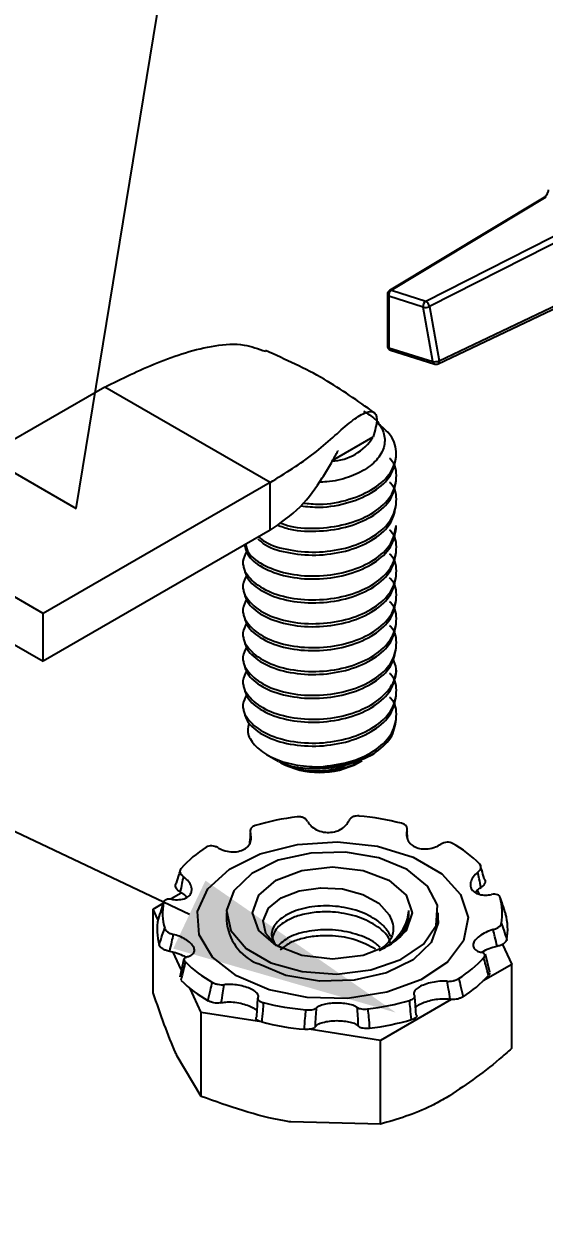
# Model space of a CAD drawing. Extents: x -3.1 to 9.8, y -8.5 to 0.
# Drawn here: x 5.686 to 6.206, y -3.56 to -2.37 of the extents above; entities that cross this region are included whole.
import ezdxf
from ezdxf import colors
from ezdxf.entities.mleader import LeaderData, LeaderLine
from ezdxf.math import Vec2, Vec3

# ---------------------------------------------------------------- set-up
doc = ezdxf.new("R2010")
doc.units = 0
doc.header["$LTSCALE"] = 0.5
doc.header["$MEASUREMENT"] = 0
for name, color, linetype in [('End Cap', 92, 'CONTINUOUS'), ('FAB DWG', 221, 'CONTINUOUS'), ('Hardware', 242, 'CONTINUOUS')]:
    doc.layers.add(name, color=color, linetype=linetype)
doc.styles.add('LSAD_Standard', font='arial.ttf')

msp = doc.modelspace()

# ---------------------------------------------------------------- linework, layer by layer
at = {"layer": 'End Cap', "transparency": 16777216}
for p, q in [((6.2056, -2.5428), (6.0513, -2.6356)), ((6.2073, -2.5427), (6.053, -2.6355)), ((6.0873, -2.6463), (6.2891, -2.5439)), ((6.2928, -2.5493), (6.091, -2.6516)), ((6.0997, -2.7089), (6.3025, -2.6126)), ((6.1006, -2.7058), (6.3035, -2.6096)), ((6.049, -2.6396), (6.049, -2.6908)), ((6.0504, -2.6415), (6.0504, -2.6928)), ((6.0848, -2.6523), (6.0504, -2.6415)), ((6.053, -2.6355), (6.0873, -2.6463)), ((6.0944, -2.7066), (6.0848, -2.6523)), ((6.091, -2.6516), (6.1006, -2.7058)), ((6.0504, -2.6928), (6.0944, -2.7066)), ((6.0523, -2.6953), (6.0963, -2.7091))]:
    msp.add_line(p, q, dxfattribs=at)
for centre, radius, start, end in [((6.0537, -2.6396), 0.00467, 121.0167, 180), ((6.0513, -2.6395), 0.00224, 184.0634, 247.2406), ((6.0564, -2.6405), 0.00608, 124.2755, 189.7044), ((6.0523, -2.6374), 0.00204, 70.5055, 119.0175), ((6.0908, -2.6513), 0.00608, 124.2758, 189.7043), ((6.0869, -2.6434), 0.00921, 256.8343, 296.599), ((6.0837, -2.6527), 0.0074, 8.6598, 60.3441), ((6.0537, -2.6908), 0.00467, 180, 252.5619), ((6.0513, -2.6907), 0.00224, 184.0634, 247.2406), ((6.0535, -2.6924), 0.00308, 185.6401, 247.8425), ((6.0965, -2.6976), 0.00921, 256.8389, 296.5945), ((6.0974, -2.7063), 0.00302, 184.9649, 248.5176), ((6.0977, -2.7047), 0.00467, 252.5619, 295.3807), ((6.0981, -2.7067), 0.00271, 307.2522, 19.2113)]:
    msp.add_arc(centre, radius, start, end, dxfattribs=at)
msp.add_open_spline([(6.2098, -2.5351), (6.2098, -2.5356), (6.2097, -2.5364), (6.2092, -2.5381), (6.2084, -2.5399), (6.2073, -2.5414), (6.2063, -2.5424), (6.2058, -2.5427), (6.2056, -2.5428)], degree=3, knots=[0, 0, 0, 0, 0.173553, 0.349671, 0.537079, 0.724714, 0.879409, 1, 1, 1, 1], dxfattribs=at)
at = {"layer": 'Hardware', "linetype": 'Continuous', "lineweight": 25, "transparency": 16777216}
for p, q in [((5.7667, -2.7321), (5.5402, -2.8628)), ((5.9318, -2.8274), (5.7667, -2.7321)), ((5.9945, -2.8051), (6.0347, -2.7819)), ((6.0579, -2.8018), (6.0579, -2.7988)), ((5.9318, -2.8274), (5.7053, -2.9581)), ((5.9318, -2.875), (5.9318, -2.8274)), ((6.0579, -2.8256), (6.0579, -2.8226)), ((6.0579, -2.8494), (6.0579, -2.8464)), ((5.7053, -2.9581), (5.5402, -2.8628)), ((5.9318, -2.875), (5.7053, -3.0058)), ((6.0579, -2.8733), (6.0579, -2.8703)), ((6.0579, -2.8971), (6.0579, -2.8941)), ((5.5402, -2.9105), (5.7053, -3.0058)), ((5.9047, -2.906), (5.9047, -2.909)), ((6.0579, -2.9209), (6.0579, -2.9179)), ((5.9047, -2.9298), (5.9047, -2.9328)), ((6.0579, -2.9447), (6.0579, -2.9418)), ((5.7053, -3.0058), (5.7053, -2.9581)), ((5.9047, -2.9537), (5.9047, -2.9567)), ((6.0579, -2.9686), (6.0579, -2.9656)), ((5.9047, -2.9775), (5.9047, -2.9805)), ((6.0579, -2.9924), (6.0579, -2.9894)), ((5.9047, -3.0013), (5.9047, -3.0043)), ((6.0579, -3.0162), (6.0579, -3.0132)), ((5.9047, -3.0252), (5.9047, -3.0281)), ((6.0579, -3.0401), (6.0579, -3.0371)), ((5.9047, -3.049), (5.9047, -3.052)), ((5.9288, -3.0991), (5.9398, -3.1054)), ((5.9407, -3.1059), (5.9426, -3.107)), ((6.02, -3.107), (6.0239, -3.1048)), ((5.8332, -3.2426), (5.8431, -3.2369)), ((6.1388, -3.2344), (6.1406, -3.2382)), ((5.8151, -3.253), (5.8252, -3.2472)), ((5.8199, -3.2633), (5.8151, -3.253)), ((5.8151, -3.3366), (5.8151, -3.253)), ((5.8884, -3.2569), (5.8884, -3.2643)), ((6.0999, -3.2643), (6.0999, -3.2569)), ((5.8432, -3.3135), (5.8351, -3.296)), ((6.1513, -3.3161), (6.1469, -3.298)), ((6.1639, -3.2883), (6.1732, -3.3084)), ((5.8456, -3.3026), (5.8416, -3.3211)), ((6.1732, -3.3084), (6.1448, -3.3248)), ((6.1732, -3.392), (6.1732, -3.3084)), ((5.8631, -3.3564), (5.8519, -3.3322)), ((6.1128, -3.3433), (6.0421, -3.3841)), ((5.9233, -3.3657), (5.8631, -3.3564)), ((5.8631, -3.44), (5.8631, -3.3564)), ((6.0421, -3.3841), (5.9708, -3.373)), ((6.0421, -3.4677), (6.0421, -3.3841)), ((5.8631, -3.44), (5.8391, -3.4)), ((6.0421, -3.4677), (5.9526, -3.4655))]:
    msp.add_line(p, q, dxfattribs=at)
at = {"layer": 'Hardware', "linetype": 'Continuous', "lineweight": 25, "transparency": 16777216, "flags": 128}
for points in [[(5.8982, -3.3197), (5.8742, -3.3009), (5.8609, -3.2789), (5.8594, -3.2556), (5.8698, -3.233), (5.8913, -3.2133), (5.922, -3.198), (5.9591, -3.1887), (5.9992, -3.1861), (6.039, -3.1904), (6.0747, -3.2013), (6.1033, -3.2178), (6.1222, -3.2385), (6.1297, -3.2614), (6.1252, -3.2846), (6.109, -3.306), (6.0826, -3.3237), (6.0484, -3.3361), (6.0093, -3.3422), (5.9689, -3.3413), (5.9308, -3.3336), (5.8982, -3.3197)], [(6.0689, -3.2137), (6.0406, -3.202), (6.0072, -3.1963), (5.9725, -3.1971), (5.94, -3.2044), (5.9135, -3.2174), (5.8956, -3.2347), (5.8885, -3.2544), (5.8928, -3.2743), (5.9081, -3.2924), (5.9327, -3.3066), (5.964, -3.3154), (5.9985, -3.3179), (6.0326, -3.3138), (6.0625, -3.3035), (6.085, -3.2881), (6.0977, -3.2694), (6.0991, -3.2493), (6.0892, -3.2301), (6.0689, -3.2137)], [(5.9378, -3.2894), (5.9205, -3.2745), (5.9144, -3.2569), (5.9205, -3.2393), (5.9378, -3.2243), (5.9636, -3.2144), (5.9942, -3.2109), (6.0247, -3.2144), (6.0505, -3.2243), (6.0678, -3.2393), (6.0739, -3.2569), (6.0678, -3.2745), (6.0505, -3.2894), (6.0247, -3.2994), (5.9942, -3.3029), (5.9636, -3.2994), (5.9378, -3.2894)], [(5.9441, -3.2923), (5.9381, -3.2892), (5.9275, -3.2775), (5.9249, -3.2648), (5.9303, -3.2523), (5.9428, -3.242), (5.9609, -3.2348), (5.9822, -3.2317), (6.0043, -3.2329), (6.0246, -3.2384), (6.0406, -3.2473), (6.0509, -3.2588), (6.0532, -3.264), (6.0532, -3.264)], [(6.0999, -3.2643), (6.0998, -3.2669), (6.0927, -3.2865), (6.0749, -3.3038), (6.0483, -3.3168), (6.0159, -3.3241), (5.9811, -3.3249), (5.9477, -3.3192), (5.9194, -3.3075)]]:
    msp.add_lwpolyline(points, dxfattribs=at)
at = {"layer": 'Hardware', "linetype": 'Continuous', "lineweight": 25, "transparency": 16777216}
for centre, radius, start, end in [((5.9922, -2.7561), 0.0497, 271.3453, 328.6493), ((5.9813, -3.0347), 0.082, 241.877, 298.1283), ((5.9835, -3.0006), 0.1105, 268.8563, 298.0398), ((5.9901, -3.4202), 0.261, 96.8583, 106.2492), ((5.9966, -3.4288), 0.2697, 75.7031, 84.8896), ((5.9312, -3.2921), 0.1189, 122.0899, 137.9676), ((6.0503, -3.3006), 0.1298, 45.5577, 60.5312), ((5.8817, -3.2569), 0.0572, 169.6483, 195.5462), ((6.1066, -3.2569), 0.0572, 349.6488, 15.5456), ((6.0372, -3.2583), 0.0333, 300.0478, 6.3169), ((6.1102, -3.2732), 0.059, 350.0034, 15.1906), ((5.8781, -3.2733), 0.059, 170.0034, 195.1906), ((5.9391, -3.2606), 0.0509, 184.1689, 247.1515), ((5.9381, -3.2132), 0.1298, 225.5585, 240.5311), ((6.0571, -3.2217), 0.1189, 302.09, 317.9674), ((6.0591, -3.2369), 0.1227, 302.3103, 317.7471), ((5.9363, -3.2281), 0.134, 225.766, 240.3228), ((5.9982, -3.0936), 0.261, 276.858, 286.2496), ((5.9917, -3.085), 0.2697, 255.7028, 264.89), ((5.9916, -3.0959), 0.2783, 255.8298, 264.7626), ((5.9984, -3.1047), 0.2693, 276.9889, 286.1184)]:
    msp.add_arc(centre, radius, start, end, dxfattribs=at)
for points, knots in [([(5.7667, -2.7321), (5.7837, -2.7237), (5.8176, -2.7071), (5.8666, -2.6908), (5.9044, -2.6881), (5.9202, -2.6939), (5.9272, -2.6964)], [0, 0, 0, 0, 0.348827, 0.695772, 0.866, 1, 1, 1, 1]), ([(6.0359, -2.7577), (6.0195, -2.746), (5.9855, -2.7217), (5.9472, -2.7046), (5.9274, -2.6957)], [0, 0, 0, 0, 0.481953, 1, 1, 1, 1]), ([(5.9318, -2.8274), (5.947, -2.818), (5.9773, -2.7994), (6.0063, -2.7709), (6.0254, -2.7575), (6.0355, -2.7553), (6.0403, -2.7629), (6.0366, -2.7755), (6.0347, -2.7819)], [0, 0, 0, 0, 0.25196, 0.502561, 0.625519, 0.746655, 0.870417, 1, 1, 1, 1]), ([(6.0252, -2.7561), (6.0292, -2.7585), (6.0382, -2.7641), (6.0457, -2.7758), (6.0473, -2.7891), (6.0416, -2.8023), (6.029, -2.8139), (6.0107, -2.8224), (5.9936, -2.8269), (5.9833, -2.8269), (5.9808, -2.8269)], [0, 0, 0, 0, 0.104853, 0.2413, 0.378828, 0.518338, 0.660863, 0.803521, 0.951017, 1, 1, 1, 1]), ([(5.9647, -2.8479), (5.9702, -2.8484), (5.9854, -2.85), (6.0115, -2.845), (6.0368, -2.8339), (6.054, -2.8176), (6.0597, -2.7989), (6.055, -2.7811), (6.0441, -2.7721), (6.0393, -2.7682)], [0, 0, 0, 0, 0.089509, 0.247363, 0.405217, 0.563071, 0.720926, 0.878779, 1, 1, 1, 1]), ([(5.9318, -2.875), (5.9425, -2.8676), (5.964, -2.8528), (5.9814, -2.8271), (5.9925, -2.8093), (5.9975, -2.7994), (5.9998, -2.7958), (5.9998, -2.7961), (5.9998, -2.7962)], [0, 0, 0, 0, 0.304882, 0.614982, 0.768681, 0.916336, 0.987617, 1, 1, 1, 1]), ([(5.9415, -2.8675), (5.9449, -2.8687), (5.9564, -2.8729), (5.9816, -2.8737), (6.0113, -2.869), (6.0368, -2.8577), (6.0541, -2.8414), (6.0592, -2.8229), (6.0574, -2.8092), (6.0516, -2.8037), (6.0513, -2.8035)], [0, 0, 0, 0, 0.065593, 0.220144, 0.374694, 0.529246, 0.683796, 0.838348, 0.992898, 1, 1, 1, 1]), ([(5.9625, -2.8507), (5.9688, -2.8514), (5.9847, -2.853), (6.0115, -2.848), (6.0367, -2.8369), (6.0544, -2.8206), (6.0567, -2.808), (6.0579, -2.8018)], [0, 0, 0, 0, 0.13817, 0.353627, 0.569085, 0.784542, 1, 1, 1, 1]), ([(5.9206, -2.8815), (5.9226, -2.8833), (5.9298, -2.8895), (5.9516, -2.8956), (5.9812, -2.8978), (6.0114, -2.8928), (6.0368, -2.8815), (6.0541, -2.8652), (6.0592, -2.8467), (6.0574, -2.833), (6.0516, -2.8276), (6.0513, -2.8273)], [0, 0, 0, 0, 0.053593, 0.187912, 0.322231, 0.45655, 0.59087, 0.725188, 0.859508, 0.993826, 1, 1, 1, 1]), ([(5.9388, -2.8696), (5.943, -2.8712), (5.9553, -2.8758), (5.9815, -2.8767), (6.0114, -2.872), (6.0367, -2.8606), (6.0544, -2.8444), (6.0567, -2.8319), (6.0579, -2.8256)], [0, 0, 0, 0, 0.096301, 0.277041, 0.45778, 0.638521, 0.819259, 1, 1, 1, 1]), ([(5.9195, -2.8837), (5.9219, -2.8857), (5.9294, -2.8923), (5.9516, -2.8986), (5.9812, -2.9008), (6.0114, -2.8958), (6.0367, -2.8845), (6.0544, -2.8683), (6.0567, -2.8557), (6.0579, -2.8494)], [0, 0, 0, 0, 0.071523, 0.226269, 0.381016, 0.535761, 0.690508, 0.845253, 1, 1, 1, 1]), ([(5.9087, -2.8956), (5.9069, -2.899), (5.9025, -2.9076), (5.909, -2.9219), (5.9257, -2.9351), (5.9513, -2.9435), (5.9813, -2.9454), (6.0114, -2.9405), (6.0368, -2.9292), (6.0541, -2.9129), (6.0592, -2.8943), (6.0574, -2.8807), (6.0516, -2.8752), (6.0513, -2.875)], [0, 0, 0, 0, 0.069509, 0.172372, 0.275235, 0.378098, 0.48096, 0.583823, 0.686686, 0.789548, 0.892411, 0.995273, 1, 1, 1, 1]), ([(5.9061, -2.8889), (5.9071, -2.8929), (5.9093, -2.9021), (5.926, -2.9142), (5.9512, -2.9226), (5.9813, -2.9246), (6.0114, -2.9196), (6.0367, -2.9083), (6.0544, -2.8921), (6.0567, -2.8795), (6.0579, -2.8733)], [0, 0, 0, 0, 0.098018, 0.226873, 0.355727, 0.484582, 0.613436, 0.742291, 0.871145, 1, 1, 1, 1]), ([(5.9074, -2.8891), (5.9081, -2.892), (5.9102, -2.9001), (5.9261, -2.9112), (5.9512, -2.9196), (5.9813, -2.9216), (6.0114, -2.9166), (6.0367, -2.9053), (6.0544, -2.8891), (6.0567, -2.8766), (6.0579, -2.8703)], [0, 0, 0, 0, 0.072909, 0.205351, 0.337793, 0.470234, 0.602675, 0.735117, 0.867558, 1, 1, 1, 1]), ([(5.9087, -2.9194), (5.9069, -2.9229), (5.9025, -2.9314), (5.909, -2.9457), (5.9257, -2.9589), (5.9513, -2.9673), (5.9813, -2.9692), (6.0114, -2.9643), (6.0368, -2.953), (6.0541, -2.9367), (6.0592, -2.9182), (6.0574, -2.9045), (6.0516, -2.899), (6.0513, -2.8988)], [0, 0, 0, 0, 0.069509, 0.172372, 0.275235, 0.378098, 0.48096, 0.583823, 0.686686, 0.789548, 0.892411, 0.995273, 1, 1, 1, 1]), ([(5.9047, -2.909), (5.9059, -2.9143), (5.9082, -2.9249), (5.9259, -2.9381), (5.9512, -2.9464), (5.9813, -2.9484), (6.0114, -2.9435), (6.0367, -2.9321), (6.0544, -2.9159), (6.0567, -2.9034), (6.0579, -2.8971)], [0, 0, 0, 0, 0.1250001, 0.2500003, 0.3750004, 0.5000005, 0.6249999, 0.7500003, 0.8749996, 1, 1, 1, 1]), ([(5.9087, -2.9432), (5.9069, -2.9467), (5.9025, -2.9553), (5.909, -2.9696), (5.9257, -2.9828), (5.9513, -2.9911), (5.9813, -2.9931), (6.0114, -2.9881), (6.0368, -2.9768), (6.0541, -2.9605), (6.0592, -2.942), (6.0574, -2.9284), (6.0516, -2.9229), (6.0513, -2.9226)], [0, 0, 0, 0, 0.069509, 0.172372, 0.275235, 0.378098, 0.48096, 0.583823, 0.686686, 0.789548, 0.892411, 0.995273, 1, 1, 1, 1]), ([(5.9047, -2.9328), (5.9059, -2.9381), (5.9082, -2.9487), (5.9259, -2.9619), (5.9512, -2.9703), (5.9813, -2.9722), (6.0114, -2.9673), (6.0367, -2.956), (6.0544, -2.9398), (6.0567, -2.9272), (6.0579, -2.9209)], [0, 0, 0, 0, 0.125, 0.25, 0.375, 0.500001, 0.625, 0.75, 0.875, 1, 1, 1, 1]), ([(5.9087, -2.9671), (5.9069, -2.9705), (5.9025, -2.9791), (5.909, -2.9934), (5.9257, -3.0066), (5.9513, -3.0149), (5.9813, -3.0169), (6.0114, -3.012), (6.0368, -3.0007), (6.0541, -2.9844), (6.0592, -2.9658), (6.0574, -2.9522), (6.0516, -2.9467), (6.0513, -2.9465)], [0, 0, 0, 0, 0.069509, 0.172372, 0.275234, 0.378097, 0.48096, 0.583822, 0.686685, 0.789547, 0.89241, 0.995272, 1, 1, 1, 1]), ([(5.9047, -2.9567), (5.9059, -2.9619), (5.9082, -2.9725), (5.9259, -2.9857), (5.9512, -2.9941), (5.9813, -2.9961), (6.0114, -2.9911), (6.0367, -2.9798), (6.0544, -2.9636), (6.0567, -2.951), (6.0579, -2.9447)], [0, 0, 0, 0, 0.1250001, 0.2500003, 0.3750004, 0.5000005, 0.6249999, 0.7500003, 0.8749996, 1, 1, 1, 1]), ([(5.9087, -2.9909), (5.9069, -2.9944), (5.9025, -3.0029), (5.909, -3.0172), (5.9257, -3.0304), (5.9513, -3.0388), (5.9813, -3.0407), (6.0114, -3.0358), (6.0368, -3.0245), (6.0541, -3.0082), (6.0592, -2.9897), (6.0574, -2.976), (6.0516, -2.9705), (6.0513, -2.9703)], [0, 0, 0, 0, 0.069509, 0.172372, 0.275234, 0.378097, 0.48096, 0.583822, 0.686685, 0.789547, 0.89241, 0.995272, 1, 1, 1, 1]), ([(5.9047, -2.9805), (5.9059, -2.9858), (5.9082, -2.9963), (5.9259, -3.0096), (5.9512, -3.0179), (5.9813, -3.0199), (6.0114, -3.0149), (6.0367, -3.0036), (6.0544, -2.9874), (6.0567, -2.9748), (6.0579, -2.9686)], [0, 0, 0, 0, 0.125, 0.25, 0.375, 0.5, 0.625, 0.75, 0.875, 1, 1, 1, 1]), ([(5.9047, -3.0043), (5.9059, -3.0096), (5.9082, -3.0202), (5.9259, -3.0334), (5.9512, -3.0417), (5.9813, -3.0437), (6.0114, -3.0388), (6.0367, -3.0274), (6.0544, -3.0112), (6.0567, -2.9987), (6.0579, -2.9924)], [0, 0, 0, 0, 0.1250001, 0.2500002, 0.3750004, 0.5000005, 0.6249999, 0.7500003, 0.8749996, 1, 1, 1, 1]), ([(5.9087, -3.0147), (5.9069, -3.0182), (5.9025, -3.0267), (5.909, -3.0411), (5.9257, -3.0542), (5.9513, -3.0626), (5.9813, -3.0646), (6.0114, -3.0596), (6.037, -3.0483), (6.0536, -3.0321), (6.06, -3.0158), (6.056, -3.0063), (6.0546, -3.0028)], [0, 0, 0, 0, 0.073116, 0.181316, 0.289516, 0.397717, 0.505917, 0.614116, 0.722317, 0.830516, 0.938717, 1, 1, 1, 1]), ([(5.9087, -3.0386), (5.9069, -3.042), (5.9025, -3.0506), (5.909, -3.0649), (5.9257, -3.0781), (5.9513, -3.0864), (5.9813, -3.0884), (6.0114, -3.0834), (6.0368, -3.0721), (6.0541, -3.0559), (6.0592, -3.0373), (6.0574, -3.0237), (6.0516, -3.0182), (6.0513, -3.0179)], [0, 0, 0, 0, 0.069509, 0.172372, 0.275234, 0.378097, 0.48096, 0.583822, 0.686685, 0.789547, 0.89241, 0.995272, 1, 1, 1, 1]), ([(5.9047, -3.0281), (5.9059, -3.0334), (5.9082, -3.044), (5.9259, -3.0572), (5.9512, -3.0656), (5.9813, -3.0675), (6.0114, -3.0626), (6.0367, -3.0513), (6.0544, -3.0351), (6.0567, -3.0225), (6.0579, -3.0162)], [0, 0, 0, 0, 0.125, 0.25, 0.375, 0.500001, 0.625, 0.75, 0.875, 1, 1, 1, 1]), ([(5.9047, -3.052), (5.9059, -3.0573), (5.9082, -3.0678), (5.9259, -3.0811), (5.9512, -3.0894), (5.9813, -3.0914), (6.0114, -3.0864), (6.0367, -3.0751), (6.0544, -3.0589), (6.0567, -3.0463), (6.0579, -3.0401)], [0, 0, 0, 0, 0.125, 0.25, 0.375, 0.5, 0.625, 0.75, 0.875, 1, 1, 1, 1]), ([(5.9813, -3.1111), (5.9913, -3.1099), (6.0114, -3.1076), (6.0368, -3.0959), (6.0541, -3.0797), (6.0592, -3.0611), (6.0574, -3.0475), (6.0516, -3.042), (6.0513, -3.0418)], [0, 0, 0, 0, 0.198178, 0.396357, 0.594534, 0.792714, 0.990891, 1, 1, 1, 1]), ([(5.9108, -3.0676), (5.9101, -3.07), (5.9083, -3.0768), (5.9141, -3.088), (5.9271, -3.0993), (5.947, -3.1075), (5.9662, -3.1108), (5.978, -3.111), (5.9813, -3.1111)], [0, 0, 0, 0, 0.110871, 0.307647, 0.508894, 0.70997, 0.917334, 1, 1, 1, 1]), ([(6.0355, -3.0981), (6.0419, -3.0931), (6.0548, -3.0829), (6.0568, -3.0702), (6.0579, -3.0639)], [0, 0, 0, 0, 0.499998, 1, 1, 1, 1]), ([(6.0355, -3.0981), (6.0288, -3.1014), (6.0152, -3.1081), (5.9908, -3.1132), (5.9673, -3.1135), (5.9492, -3.1104), (5.9426, -3.1063), (5.9401, -3.1048)], [0, 0, 0, 0, 0.2158655, 0.4408344, 0.6660883, 0.8751681, 1, 1, 1, 1]), ([(5.9407, -3.1057), (5.9452, -3.108), (5.9543, -3.1127), (5.9662, -3.1143), (5.9723, -3.1152)], [0, 0, 0, 0, 0.488184, 1, 1, 1, 1]), ([(5.9723, -3.1152), (5.9787, -3.1153), (5.9916, -3.1156), (6.01, -3.1117), (6.0194, -3.1068), (6.0237, -3.1045)], [0, 0, 0, 0, 0.347648, 0.699358, 1, 1, 1, 1]), ([(5.9723, -3.1152), (5.9753, -3.1152), (5.9857, -3.1151), (5.9991, -3.1133), (6.007, -3.1094), (6.0087, -3.1085)], [0, 0, 0, 0, 0.239451, 0.831537, 1, 1, 1, 1]), ([(5.9694, -3.1656), (5.9689, -3.1649), (5.9679, -3.1634), (5.9653, -3.1619), (5.9622, -3.1609), (5.9601, -3.161), (5.9589, -3.161)], [0, 0, 0, 0, 0.244945, 0.489873, 0.73517, 1, 1, 1, 1]), ([(5.9694, -3.1656), (5.9697, -3.1661), (5.9711, -3.1685), (5.9748, -3.1722), (5.9814, -3.1756), (5.9889, -3.1769), (5.9962, -3.1762), (6.0027, -3.1736), (6.0077, -3.1697), (6.0096, -3.1665), (6.0105, -3.165)], [0, 0, 0, 0, 0.03955, 0.188592, 0.334744, 0.474984, 0.610294, 0.744598, 0.882144, 1, 1, 1, 1]), ([(6.0207, -3.1601), (6.0196, -3.1601), (6.0175, -3.1601), (6.0145, -3.161), (6.0119, -3.1627), (6.011, -3.1642), (6.0105, -3.165)], [0, 0, 0, 0, 0.245777, 0.491574, 0.737292, 1, 1, 1, 1]), ([(6.0687, -3.1749), (6.0688, -3.1741), (6.069, -3.1725), (6.068, -3.1703), (6.0661, -3.1684), (6.0642, -3.1677), (6.0632, -3.1674)], [0, 0, 0, 0, 0.244945, 0.489884, 0.735177, 1, 1, 1, 1]), ([(5.8796, -3.1917), (5.8802, -3.1921), (5.8831, -3.1936), (5.8888, -3.1956), (5.8965, -3.1963), (5.9034, -3.1949), (5.9088, -3.1918), (5.9122, -3.1873), (5.9134, -3.1823), (5.9126, -3.1789), (5.9122, -3.1773)], [0, 0, 0, 0, 0.039586, 0.188626, 0.334779, 0.475012, 0.610321, 0.744626, 0.882177, 1, 1, 1, 1]), ([(5.9122, -3.1773), (5.912, -3.1794), (5.9118, -3.183), (5.9114, -3.1866), (5.9112, -3.188)], [0, 0, 0, 0, 0.607785, 1, 1, 1, 1]), ([(5.9171, -3.1696), (5.9162, -3.17), (5.9144, -3.1706), (5.9126, -3.1725), (5.9117, -3.1748), (5.912, -3.1764), (5.9122, -3.1773)], [0, 0, 0, 0, 0.245785, 0.49158, 0.737312, 1, 1, 1, 1]), ([(6.0687, -3.1749), (6.0685, -3.1755), (6.0679, -3.178), (6.0682, -3.1825), (6.0712, -3.1876), (6.0763, -3.1913), (6.0828, -3.1932), (6.09, -3.1931), (6.0968, -3.1915), (6.1007, -3.1893), (6.1025, -3.1884)], [0, 0, 0, 0, 0.039271, 0.188318, 0.334477, 0.474728, 0.610045, 0.744345, 0.881887, 1, 1, 1, 1]), ([(6.0693, -3.1834), (6.0692, -3.1827), (6.069, -3.1799), (6.0688, -3.1771), (6.0687, -3.1749)], [0, 0, 0, 0, 0.2368142, 1, 1, 1, 1]), ([(5.8796, -3.1917), (5.8787, -3.1913), (5.8768, -3.1904), (5.8737, -3.1899), (5.8705, -3.1901), (5.8689, -3.1909), (5.8681, -3.1913)], [0, 0, 0, 0, 0.244943, 0.489882, 0.735183, 1, 1, 1, 1]), ([(6.1141, -3.1876), (6.1133, -3.1872), (6.1117, -3.1865), (6.1086, -3.1863), (6.1054, -3.1868), (6.1035, -3.1878), (6.1025, -3.1884)], [0, 0, 0, 0, 0.245778, 0.491571, 0.737312, 1, 1, 1, 1]), ([(5.8384, -3.2271), (5.8393, -3.2242), (5.8409, -3.2193), (5.8423, -3.2145), (5.8429, -3.2124)], [0, 0, 0, 0, 0.573562, 1, 1, 1, 1]), ([(5.8429, -3.2124), (5.8425, -3.213), (5.8417, -3.2142), (5.8419, -3.2164), (5.843, -3.2186), (5.8445, -3.2199), (5.8452, -3.2206)], [0, 0, 0, 0, 0.245784, 0.491581, 0.737301, 1, 1, 1, 1]), ([(6.1394, -3.2162), (6.1401, -3.2155), (6.1415, -3.2142), (6.1425, -3.212), (6.1425, -3.2098), (6.1416, -3.2086), (6.1412, -3.2079)], [0, 0, 0, 0, 0.2449514, 0.4898932, 0.7351781, 1, 1, 1, 1]), ([(6.1412, -3.2079), (6.1418, -3.21), (6.1431, -3.2147), (6.1446, -3.2196), (6.1455, -3.2224)], [0, 0, 0, 0, 0.42644, 1, 1, 1, 1]), ([(5.8336, -3.2433), (5.8343, -3.2434), (5.8375, -3.2439), (5.843, -3.2437), (5.8489, -3.2419), (5.8526, -3.2385), (5.854, -3.2341), (5.8529, -3.2292), (5.8499, -3.2245), (5.8467, -3.2218), (5.8452, -3.2206)], [0, 0, 0, 0, 0.039483, 0.188522, 0.334679, 0.474922, 0.610235, 0.744539, 0.882086, 1, 1, 1, 1]), ([(5.842, -3.2361), (5.8412, -3.2355), (5.8395, -3.2344), (5.8379, -3.2323), (5.8372, -3.2301), (5.8375, -3.2283), (5.8382, -3.2274), (5.8384, -3.2271)], [0, 0, 0, 0, 0.217779, 0.435542, 0.653352, 0.871178, 1, 1, 1, 1]), ([(5.8452, -3.2206), (5.8448, -3.2229), (5.8437, -3.228), (5.8426, -3.2332), (5.842, -3.2361)], [0, 0, 0, 0, 0.443807, 1, 1, 1, 1]), ([(6.1394, -3.2162), (6.1389, -3.2166), (6.1366, -3.2185), (6.1334, -3.2225), (6.1316, -3.2279), (6.1324, -3.2327), (6.1356, -3.2363), (6.1407, -3.2386), (6.1468, -3.2394), (6.1511, -3.2388), (6.1531, -3.2385)], [0, 0, 0, 0, 0.039576, 0.188615, 0.334768, 0.475007, 0.610315, 0.744621, 0.88217, 1, 1, 1, 1]), ([(6.1426, -3.2315), (6.142, -3.2287), (6.1409, -3.2235), (6.1399, -3.2184), (6.1394, -3.2162)], [0, 0, 0, 0, 0.556194, 1, 1, 1, 1]), ([(6.1455, -3.2224), (6.1459, -3.223), (6.1468, -3.2242), (6.1469, -3.2263), (6.146, -3.2285), (6.1444, -3.2303), (6.1431, -3.2312), (6.1426, -3.2315)], [0, 0, 0, 0, 0.2178049, 0.4356102, 0.6534401, 0.8712538, 1, 1, 1, 1]), ([(5.842, -3.2361), (5.8437, -3.2371), (5.8464, -3.2387), (5.8481, -3.2407), (5.8487, -3.2415)], [0, 0, 0, 0, 0.6467409, 1, 1, 1, 1]), ([(6.1367, -3.2365), (6.1379, -3.2352), (6.1395, -3.2334), (6.1418, -3.232), (6.1426, -3.2315)], [0, 0, 0, 0, 0.6825557, 1, 1, 1, 1]), ([(6.1618, -3.2415), (6.1615, -3.241), (6.161, -3.2398), (6.159, -3.2387), (6.1563, -3.2381), (6.1542, -3.2384), (6.1531, -3.2385)], [0, 0, 0, 0, 0.245787, 0.491582, 0.737307, 1, 1, 1, 1]), ([(5.8254, -3.2466), (5.8246, -3.249), (5.8228, -3.2545), (5.821, -3.2599), (5.82, -3.263)], [0, 0, 0, 0, 0.426436, 1, 1, 1, 1]), ([(5.8336, -3.2433), (5.8326, -3.2432), (5.8306, -3.243), (5.828, -3.2436), (5.8261, -3.2448), (5.8256, -3.246), (5.8254, -3.2466)], [0, 0, 0, 0, 0.244961, 0.489888, 0.735179, 1, 1, 1, 1]), ([(6.0525, -3.2805), (6.0507, -3.2772), (6.0472, -3.271), (6.0356, -3.2616), (6.018, -3.2534), (5.9942, -3.2492), (5.9703, -3.2504), (5.95, -3.2568), (5.9367, -3.2669), (5.9316, -3.2782), (5.9352, -3.285), (5.9367, -3.2879)], [0, 0, 0, 0, 0.084572, 0.161715, 0.286409, 0.411102, 0.535797, 0.660489, 0.785184, 0.909877, 1, 1, 1, 1]), ([(6.1672, -3.2578), (6.1662, -3.2547), (6.1644, -3.2494), (6.1626, -3.2439), (6.1618, -3.2415)], [0, 0, 0, 0, 0.573565, 1, 1, 1, 1]), ([(6.0521, -3.2878), (6.0516, -3.2859), (6.05, -3.279), (6.0379, -3.2687), (6.0181, -3.2594), (5.9966, -3.2556), (5.9777, -3.2559), (5.9629, -3.2585), (5.9484, -3.264), (5.9361, -3.2729), (5.9343, -3.2811), (5.9334, -3.2852)], [0, 0, 0, 0, 0.051065, 0.186491, 0.321916, 0.457341, 0.550567, 0.64537, 0.729149, 0.864575, 1, 1, 1, 1]), ([(6.0409, -3.2944), (6.0429, -3.2934), (6.0512, -3.2893), (6.0618, -3.2784), (6.0691, -3.2656), (6.07, -3.2574), (6.0703, -3.2547)], [0, 0, 0, 0, 0.109831, 0.44797, 0.817063, 1, 1, 1, 1]), ([(5.8211, -3.2887), (5.8222, -3.2855), (5.8239, -3.28), (5.8258, -3.2746), (5.8265, -3.2722)], [0, 0, 0, 0, 0.573565, 1, 1, 1, 1]), ([(5.8265, -3.2722), (5.8268, -3.2729), (5.8273, -3.2741), (5.8293, -3.2759), (5.832, -3.2774), (5.8341, -3.278), (5.8352, -3.2784)], [0, 0, 0, 0, 0.245797, 0.491591, 0.737317, 1, 1, 1, 1]), ([(6.0417, -3.291), (6.0402, -3.2897), (6.0341, -3.2842), (6.0179, -3.2773), (5.9942, -3.273), (5.9704, -3.2743), (5.9501, -3.2803), (5.9425, -3.2872), (5.9389, -3.2905)], [0, 0, 0, 0, 0.058977, 0.249641, 0.440304, 0.630968, 0.82163, 1, 1, 1, 1]), ([(6.0532, -3.264), (6.054, -3.2667), (6.0559, -3.2734), (6.053, -3.2839), (6.0461, -3.2901), (6.0428, -3.293)], [0, 0, 0, 0, 0.277242, 0.662158, 1, 1, 1, 1]), ([(6.1547, -3.2735), (6.1541, -3.2737), (6.1509, -3.2746), (6.1454, -3.277), (6.1395, -3.2809), (6.1357, -3.2852), (6.1344, -3.2892), (6.1354, -3.2926), (6.1384, -3.295), (6.1416, -3.2959), (6.1431, -3.2962)], [0, 0, 0, 0, 0.039485, 0.188529, 0.334686, 0.474922, 0.610235, 0.744539, 0.882087, 1, 1, 1, 1]), ([(6.1547, -3.2735), (6.1557, -3.2732), (6.1577, -3.2725), (6.1603, -3.271), (6.1623, -3.2691), (6.1627, -3.2678), (6.1629, -3.2672)], [0, 0, 0, 0, 0.244935, 0.489885, 0.735177, 1, 1, 1, 1]), ([(6.1586, -3.2902), (6.1579, -3.2871), (6.1566, -3.2815), (6.1553, -3.276), (6.1547, -3.2735)], [0, 0, 0, 0, 0.5561953, 1, 1, 1, 1]), ([(6.1629, -3.2672), (6.1637, -3.2694), (6.1655, -3.2748), (6.1673, -3.2803), (6.1684, -3.2835)], [0, 0, 0, 0, 0.426436, 1, 1, 1, 1]), ([(5.8352, -3.2784), (5.8346, -3.2808), (5.8333, -3.2864), (5.832, -3.292), (5.8313, -3.2952)], [0, 0, 0, 0, 0.443804, 1, 1, 1, 1]), ([(5.8489, -3.3007), (5.8494, -3.3006), (5.8517, -3.3), (5.8549, -3.2982), (5.8567, -3.2949), (5.8559, -3.291), (5.8527, -3.2869), (5.8477, -3.2832), (5.8416, -3.2801), (5.8372, -3.2789), (5.8352, -3.2784)], [0, 0, 0, 0, 0.039576, 0.188619, 0.334767, 0.475006, 0.610315, 0.744621, 0.88217, 1, 1, 1, 1]), ([(6.0371, -3.2931), (6.0309, -3.2898), (6.0183, -3.283), (5.9966, -3.2794), (5.9777, -3.2797), (5.963, -3.2824), (5.9499, -3.287), (5.9447, -3.2917), (5.9419, -3.2941)], [0, 0, 0, 0, 0.212387, 0.424771, 0.570976, 0.719654, 0.851045, 1, 1, 1, 1]), ([(6.1684, -3.2835), (6.1681, -3.2841), (6.1677, -3.2853), (6.1659, -3.2872), (6.1634, -3.2887), (6.1608, -3.2898), (6.1592, -3.2901), (6.1586, -3.2902)], [0, 0, 0, 0, 0.217814, 0.435625, 0.653431, 0.871248, 1, 1, 1, 1]), ([(5.8313, -3.2952), (5.8303, -3.295), (5.8282, -3.2946), (5.8253, -3.2933), (5.823, -3.2917), (5.8216, -3.2901), (5.8213, -3.2891), (5.8211, -3.2887)], [0, 0, 0, 0, 0.217769, 0.435541, 0.653346, 0.871179, 1, 1, 1, 1]), ([(5.8313, -3.2952), (5.8333, -3.2955), (5.8378, -3.2964), (5.844, -3.2987), (5.8472, -3.3008), (5.8485, -3.3017)], [0, 0, 0, 0, 0.319742, 0.73436, 1, 1, 1, 1]), ([(6.0539, -3.2871), (6.0524, -3.2882), (6.0507, -3.2896), (6.0484, -3.2906), (6.0479, -3.2907)], [0, 0, 0, 0, 0.810963, 1, 1, 1, 1]), ([(6.143, -3.2962), (6.1449, -3.2951), (6.1488, -3.2928), (6.1545, -3.291), (6.1578, -3.2904), (6.1586, -3.2902)], [0, 0, 0, 0, 0.403201, 0.844853, 1, 1, 1, 1]), ([(6.1454, -3.3013), (6.1458, -3.3008), (6.1466, -3.2997), (6.1464, -3.2982), (6.1454, -3.2969), (6.1439, -3.2965), (6.1431, -3.2962)], [0, 0, 0, 0, 0.245784, 0.491581, 0.737301, 1, 1, 1, 1]), ([(5.8472, -3.3058), (5.8466, -3.3085), (5.8452, -3.3146), (5.8437, -3.3206), (5.8428, -3.3241)], [0, 0, 0, 0, 0.426436, 1, 1, 1, 1]), ([(5.8489, -3.3007), (5.8482, -3.3009), (5.8468, -3.3014), (5.8458, -3.3026), (5.8458, -3.3042), (5.8467, -3.3053), (5.8472, -3.3058)], [0, 0, 0, 0, 0.2449336, 0.4898782, 0.735166, 1, 1, 1, 1]), ([(6.1499, -3.3194), (6.149, -3.316), (6.1475, -3.31), (6.146, -3.3039), (6.1454, -3.3013)], [0, 0, 0, 0, 0.573562, 1, 1, 1, 1]), ([(6.1087, -3.3251), (6.1096, -3.3252), (6.1115, -3.3252), (6.1146, -3.3247), (6.1178, -3.3238), (6.1194, -3.3229), (6.1203, -3.3225)], [0, 0, 0, 0, 0.244947, 0.489891, 0.735178, 1, 1, 1, 1]), ([(6.1203, -3.3225), (6.1209, -3.325), (6.1225, -3.331), (6.1239, -3.3371), (6.1247, -3.3406)], [0, 0, 0, 0, 0.426438, 1, 1, 1, 1]), ([(6.1507, -3.3163), (6.1508, -3.3165), (6.1512, -3.3172), (6.1508, -3.3183), (6.1502, -3.3191), (6.1499, -3.3194)], [0, 0, 0, 0, 0.2182464, 0.7095071, 1, 1, 1, 1]), ([(5.8699, -3.3445), (5.8707, -3.341), (5.872, -3.3348), (5.8735, -3.3288), (5.8742, -3.3262)], [0, 0, 0, 0, 0.573562, 1, 1, 1, 1]), ([(5.8742, -3.3262), (5.875, -3.3266), (5.8766, -3.3274), (5.8797, -3.3282), (5.883, -3.3287), (5.8849, -3.3286), (5.8858, -3.3285)], [0, 0, 0, 0, 0.245772, 0.491572, 0.737296, 1, 1, 1, 1]), ([(5.8858, -3.3285), (5.8854, -3.3312), (5.8843, -3.3372), (5.8833, -3.3432), (5.8828, -3.3466)], [0, 0, 0, 0, 0.443805, 1, 1, 1, 1]), ([(5.9197, -3.3419), (5.9198, -3.3417), (5.9204, -3.3405), (5.9201, -3.3382), (5.9171, -3.3351), (5.912, -3.3323), (5.9055, -3.3301), (5.8983, -3.3286), (5.8915, -3.328), (5.8876, -3.3283), (5.8858, -3.3285)], [0, 0, 0, 0, 0.039271, 0.1883148, 0.3344767, 0.4747277, 0.6100456, 0.7443484, 0.8818871, 1, 1, 1, 1]), ([(6.1087, -3.3251), (6.1081, -3.3251), (6.1053, -3.3249), (6.0996, -3.3251), (6.0918, -3.3265), (6.0849, -3.3287), (6.0795, -3.3315), (6.0762, -3.3344), (6.0749, -3.3372), (6.0757, -3.3388), (6.0761, -3.3396)], [0, 0, 0, 0, 0.039587, 0.188628, 0.334776, 0.475014, 0.610318, 0.744627, 0.882174, 1, 1, 1, 1]), ([(6.1119, -3.3431), (6.1113, -3.3398), (6.1103, -3.3337), (6.1092, -3.3278), (6.1087, -3.3251)], [0, 0, 0, 0, 0.556196, 1, 1, 1, 1]), ([(5.8391, -3.4), (5.8386, -3.3988), (5.8305, -3.3812), (5.8225, -3.3581), (5.8151, -3.3366)], [0, 0, 0, 0, 0.070191, 1, 1, 1, 1]), ([(5.8828, -3.3466), (5.882, -3.3467), (5.8804, -3.347), (5.8773, -3.3469), (5.8742, -3.3463), (5.8716, -3.3454), (5.8704, -3.3447), (5.8699, -3.3445)], [0, 0, 0, 0, 0.217779, 0.435559, 0.65336, 0.871178, 1, 1, 1, 1]), ([(5.8828, -3.3466), (5.8843, -3.3463), (5.8879, -3.3456), (5.8948, -3.3457), (5.9025, -3.3469), (5.9096, -3.3489), (5.9151, -3.3515), (5.9183, -3.3536), (5.9188, -3.3547), (5.9189, -3.3549)], [0, 0, 0, 0, 0.1355884, 0.311231, 0.4834705, 0.6487365, 0.8082, 0.9664798, 1, 1, 1, 1]), ([(5.9185, -3.3608), (5.9188, -3.3573), (5.9192, -3.351), (5.9195, -3.3447), (5.9197, -3.3419)], [0, 0, 0, 0, 0.556195, 1, 1, 1, 1]), ([(5.9197, -3.3419), (5.9195, -3.3423), (5.9193, -3.3431), (5.9203, -3.3443), (5.9222, -3.3455), (5.9241, -3.3461), (5.9251, -3.3464)], [0, 0, 0, 0, 0.244943, 0.48988, 0.735174, 1, 1, 1, 1]), ([(6.0713, -3.3442), (6.0722, -3.3439), (6.0739, -3.3432), (6.0757, -3.342), (6.0766, -3.3407), (6.0763, -3.34), (6.0761, -3.3396)], [0, 0, 0, 0, 0.24579, 0.491569, 0.737306, 1, 1, 1, 1]), ([(6.0731, -3.3635), (6.0727, -3.3598), (6.072, -3.3534), (6.0715, -3.3469), (6.0713, -3.3442)], [0, 0, 0, 0, 0.573562, 1, 1, 1, 1]), ([(6.0761, -3.3396), (6.0763, -3.3423), (6.0767, -3.3486), (6.0772, -3.3549), (6.0775, -3.3584)], [0, 0, 0, 0, 0.443805, 1, 1, 1, 1]), ([(6.077, -3.3518), (6.0773, -3.3513), (6.0784, -3.3497), (6.0827, -3.3473), (6.0889, -3.3449), (6.096, -3.3432), (6.1033, -3.3424), (6.1086, -3.3425), (6.1112, -3.343), (6.1119, -3.3431)], [0, 0, 0, 0, 0.089042, 0.261445, 0.427782, 0.59287, 0.761935, 0.937762, 1, 1, 1, 1]), ([(6.1247, -3.3406), (6.1239, -3.3411), (6.1223, -3.3419), (6.1193, -3.3429), (6.1162, -3.3434), (6.1136, -3.3434), (6.1123, -3.3432), (6.1119, -3.3431)], [0, 0, 0, 0, 0.217809, 0.435612, 0.65343, 0.871257, 1, 1, 1, 1]), ([(5.9251, -3.3464), (5.9249, -3.3491), (5.9245, -3.3556), (5.9238, -3.3621), (5.9235, -3.3657)], [0, 0, 0, 0, 0.426439, 1, 1, 1, 1]), ([(5.9662, -3.373), (5.9664, -3.3693), (5.9668, -3.3629), (5.9674, -3.3564), (5.9677, -3.3537)], [0, 0, 0, 0, 0.5735625, 1, 1, 1, 1]), ([(5.9677, -3.3537), (5.9687, -3.3537), (5.9708, -3.3538), (5.9738, -3.3535), (5.9764, -3.3529), (5.9774, -3.3522), (5.9779, -3.3519)], [0, 0, 0, 0, 0.245782, 0.491564, 0.737307, 1, 1, 1, 1]), ([(5.9779, -3.3519), (5.9777, -3.3547), (5.9772, -3.3609), (5.977, -3.3672), (5.9768, -3.3707)], [0, 0, 0, 0, 0.443806, 1, 1, 1, 1]), ([(6.0189, -3.3513), (6.0186, -3.351), (6.0172, -3.35), (6.0135, -3.3485), (6.0069, -3.3472), (5.9995, -3.3468), (5.9921, -3.3471), (5.9856, -3.3482), (5.9806, -3.3498), (5.9787, -3.3512), (5.9779, -3.3519)], [0, 0, 0, 0, 0.039549, 0.188591, 0.334743, 0.474982, 0.610291, 0.744599, 0.882145, 1, 1, 1, 1]), ([(6.0189, -3.3513), (6.0194, -3.3516), (6.0204, -3.3522), (6.023, -3.3527), (6.0261, -3.353), (6.0283, -3.3528), (6.0294, -3.3527)], [0, 0, 0, 0, 0.244951, 0.489884, 0.735183, 1, 1, 1, 1]), ([(6.0201, -3.3701), (6.02, -3.3666), (6.0196, -3.3603), (6.0191, -3.354), (6.0189, -3.3513)], [0, 0, 0, 0, 0.556195, 1, 1, 1, 1]), ([(6.0294, -3.3527), (6.0297, -3.3555), (6.0304, -3.3619), (6.0309, -3.3684), (6.0311, -3.3721)], [0, 0, 0, 0, 0.426436, 1, 1, 1, 1]), ([(5.9235, -3.3657), (5.9226, -3.3655), (5.9207, -3.3649), (5.9188, -3.3638), (5.9178, -3.3625), (5.9178, -3.3615), (5.9183, -3.361), (5.9185, -3.3608)], [0, 0, 0, 0, 0.217805, 0.435611, 0.653435, 0.871262, 1, 1, 1, 1]), ([(5.9768, -3.3707), (5.9773, -3.3701), (5.9785, -3.3685), (5.9828, -3.3665), (5.9892, -3.365), (5.9966, -3.3643), (6.0039, -3.3645), (6.0106, -3.3654), (6.0161, -3.367), (6.019, -3.3687), (6.0199, -3.3698), (6.0201, -3.3701)], [0, 0, 0, 0, 0.09993, 0.229421, 0.356409, 0.478254, 0.595822, 0.712511, 0.832022, 0.956313, 1, 1, 1, 1]), ([(6.0311, -3.3721), (6.0301, -3.3722), (6.028, -3.3723), (6.0249, -3.3721), (6.0224, -3.3716), (6.0208, -3.3708), (6.0203, -3.3703), (6.0201, -3.3701)], [0, 0, 0, 0, 0.217802, 0.435598, 0.653431, 0.871249, 1, 1, 1, 1]), ([(6.0775, -3.3584), (6.0778, -3.3587), (6.0785, -3.3594), (6.0782, -3.3606), (6.077, -3.3619), (6.0751, -3.3628), (6.0737, -3.3633), (6.0731, -3.3635)], [0, 0, 0, 0, 0.2177685, 0.4355428, 0.6533543, 0.8711744, 1, 1, 1, 1]), ([(5.9768, -3.3707), (5.9765, -3.3711), (5.976, -3.3718), (5.9739, -3.3726), (5.9712, -3.3731), (5.9685, -3.3732), (5.9668, -3.3731), (5.9662, -3.373)], [0, 0, 0, 0, 0.2177745, 0.4355662, 0.6533736, 0.8711841, 1, 1, 1, 1]), ([(6.1732, -3.392), (6.1691, -3.3957), (6.1477, -3.4149), (6.1256, -3.4297), (6.1077, -3.4415)], [0, 0, 0, 0, 0.192484, 1, 1, 1, 1]), ([(5.9526, -3.4655), (5.9505, -3.4652), (5.9203, -3.4603), (5.8907, -3.4498), (5.8631, -3.44)], [0, 0, 0, 0, 0.070191, 1, 1, 1, 1]), ([(6.1077, -3.4415), (6.1028, -3.4442), (6.0807, -3.4565), (6.059, -3.4628), (6.0421, -3.4677)], [0, 0, 0, 0, 0.217337, 1, 1, 1, 1])]:
    msp.add_open_spline(points, degree=3, knots=knots, dxfattribs=at)

# ---------------------------------------------------------------- leaders
at = {"layer": 'FAB DWG', "ltscale": 0.5, "transparency": 16777216}
ml = msp.add_multileader_mtext('Standard', dxfattribs=at)
ml.set_content('8-32 SPADE SCREW\\P(HW83212-00)', color=256, style='LSAD_Standard')
ml.set_leader_properties()
ml.build(insert=Vec2(0, 0))
ml.multileader.update_dxf_attribs({"text_left_attachment_type": 2, "dogleg_length": 0.36, "arrow_head_size": 0.2284})
ctx = ml.context
ctx.base_point, ctx.char_height, ctx.arrow_head_size, ctx.landing_gap_size, ctx.plane_origin = Vec3(3.0274, -0.7321), 0.197711, 0.2284, 0.1096, Vec3(2.8323, 15.841)
ctx.left_attachment, ctx.text_align_type = 2, 2
notes = []
notes.append((ctx, [(1, (1, 1, 0), (6.1129, -0.564), (-1, 0), 0.2098, [(1, [(5.2218, -2.555), (5.7383, -2.8532)], 0, [])])]))
ctx.mtext.insert, ctx.mtext.width, ctx.mtext.defined_height, ctx.mtext.alignment, ctx.mtext.flow_direction = Vec3(5.7935, -0.4361), 4.716156, 0.7905, 3, 5
ml = msp.add_multileader_mtext('Standard', dxfattribs=at)
ml.set_content('8-32 KEPS NUT\\P(HW08320-00)', color=256, style='LSAD_Standard')
ml.set_leader_properties()
ml.build(insert=Vec2(0, 0))
ml.multileader.update_dxf_attribs({"text_left_attachment_type": 2, "dogleg_length": 0.36, "arrow_head_size": 0.2284})
ctx = ml.context
ctx.base_point, ctx.char_height, ctx.arrow_head_size, ctx.landing_gap_size, ctx.plane_origin = Vec3(4.9811, -5.4576), 0.197711, 0.2284, 0.1096, Vec3(9.6472, 10.1563)
ctx.left_attachment = 2
notes.append((ctx, [(0, (1, 1, 0), (4.7713, -5.4576), (1, 0), 0.2098, [(0, [(6.0576, -3.3564), (5.462, -3.0741)], 0, [])])]))
ctx.mtext.insert, ctx.mtext.width, ctx.mtext.defined_height, ctx.mtext.flow_direction = Vec3(5.0907, -5.1616), 4.716156, 0.7905, 5
for ctx, leaders in notes:
    for number, flags, end, landing, length, lines in leaders:
        leader = LeaderData()
        leader.index, (leader.has_last_leader_line, leader.has_dogleg_vector, leader.attachment_direction) = number, flags
        leader.last_leader_point, leader.dogleg_vector, leader.dogleg_length = Vec3(end), Vec3(landing), length
        for number, points, colour, breaks in lines:
            line = LeaderLine()
            line.index, line.vertices, line.color, line.breaks = number, Vec3.list(points), colors.encode_raw_color(colour), breaks
            leader.lines.append(line)
        ctx.leaders.append(leader)

doc.saveas('drawing.dxf')
